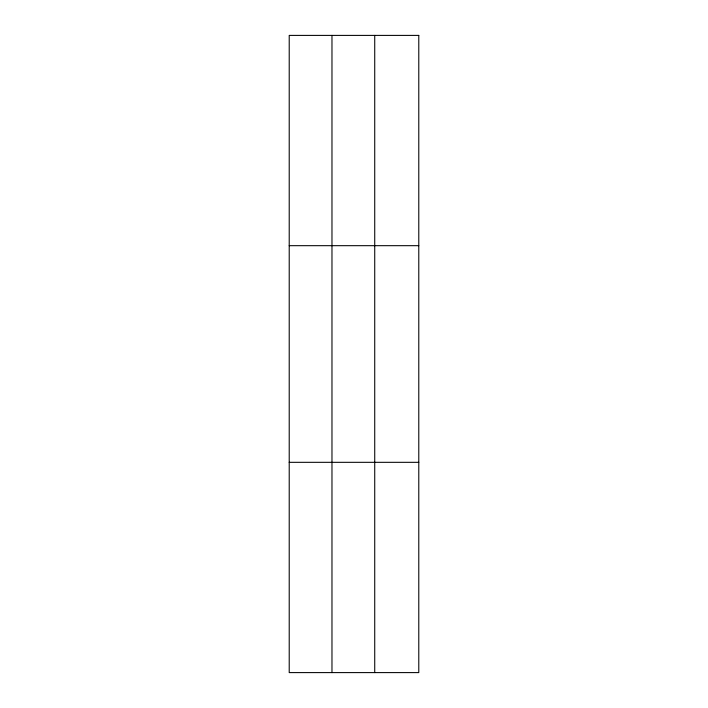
<?xml version="1.0" encoding="UTF-8"?>
<svg xmlns="http://www.w3.org/2000/svg" width="708" height="708" viewBox="0 0 708 708"><rect width="100%" height="100%" fill="white"/><g stroke="black" fill="none" stroke-linecap="round" stroke-linejoin="round"><path stroke-width="1.06" d="M331.972 672.6L331.972 35.4M374.727 672.6L374.727 35.4M289.218 245.676L418.782 245.676M289.218 462.324L418.782 462.324M418.782 35.4L418.782 672.6L289.218 672.6L289.218 35.4L418.782 35.4"/></g></svg>
